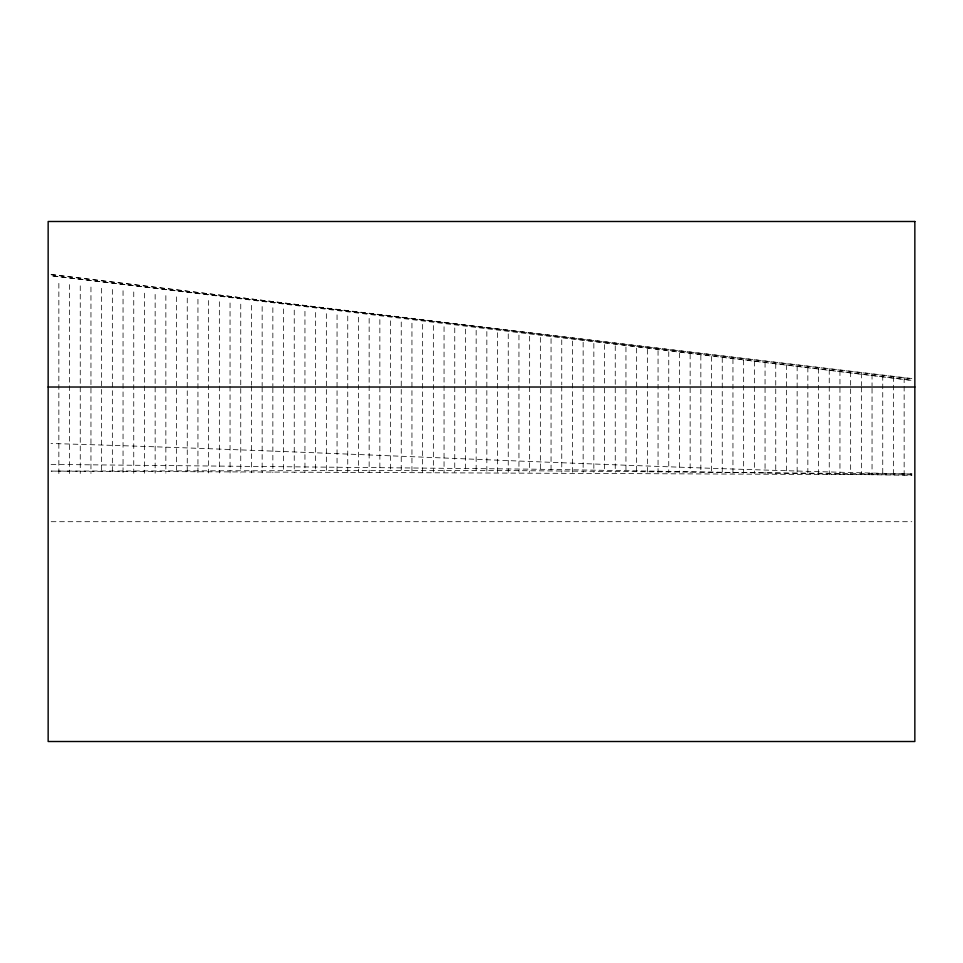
<?xml version="1.0" encoding="UTF-8"?>
<svg xmlns="http://www.w3.org/2000/svg" width="963" height="963" viewBox="0 0 963 963"><rect width="100%" height="100%" fill="white"/><g stroke="black" fill="none" stroke-linecap="round" stroke-linejoin="round"><path stroke-width="0.72" stroke-dasharray="4.82 3.61" d="M51.159 521.705L911.841 521.705M911.841 474.855L51.159 471.112L481.5 470.353L911.853 473.989M51.075 464.431L535.693 469.21L911.925 475.373M911.961 473.965C624.843 467.849 338.061 451.731 51.003 443.498M911.865 378.507L51.135 275.767L911.865 380.385L51.135 274.311M51.123 274.744L911.877 378.808M904.149 377.857L904.149 475.301M893.447 376.738L893.447 475.156M882.746 375.546L882.746 475.024M872.045 374.354L872.045 385.778M872.045 388.366L872.045 474.891M861.355 373.163L861.355 385.706M861.355 387.186L861.355 474.747M850.654 371.971L850.654 474.615M839.953 370.779L839.953 474.482M829.251 369.599L829.251 474.338M818.55 368.408L818.55 474.205M807.849 367.216L807.849 474.073M797.147 366.024L797.147 473.94M786.446 364.833L786.446 473.796M775.745 363.641L775.745 386.344M775.745 388.883L775.745 473.664M765.055 362.461L765.055 385.682M765.055 387.8L765.055 473.531M754.354 361.269L754.354 385.296M754.354 386.705L754.354 473.387M743.653 360.078L743.653 473.254M732.951 358.886L732.951 473.122M722.25 357.694L722.25 472.977M711.549 356.503L711.549 472.845M700.847 355.323L700.847 472.713M690.146 354.131L690.146 472.58M679.445 352.94L679.445 472.496M668.755 351.748L668.755 472.424M658.054 350.556L658.054 472.351M647.353 349.364L647.353 472.303M636.651 348.173L636.651 472.303M625.95 346.993L625.95 472.291M615.249 345.801L615.249 472.291M604.547 344.61L604.547 386.644M604.547 388.101L604.547 472.279M593.846 343.418L593.846 386.115M593.846 387.704L593.846 472.279M583.145 342.226L583.145 385.585M583.145 386.753L583.145 472.267M572.455 341.034L572.455 472.267M561.754 339.855L561.754 384.875M561.754 386.307L561.754 472.255M551.053 338.663L551.053 472.255M540.351 337.471L540.351 472.243M529.65 336.28L529.65 472.243M518.949 335.088L518.949 472.231M508.247 333.896L508.247 472.231M497.546 332.716L497.546 472.219M486.845 331.525L486.845 472.219M476.155 330.333L476.155 472.219M465.454 329.141L465.454 472.207M454.753 327.95L454.753 472.207M444.051 326.758L444.051 472.195M433.35 325.566L433.35 472.195M422.649 324.387L422.649 472.183M411.947 323.195L411.947 472.183M401.246 322.003L401.246 472.195M390.545 320.811L390.545 472.243M379.855 319.62L379.855 472.279M369.154 318.428L369.154 472.327M358.453 317.248L358.453 472.364M347.751 316.057L347.751 472.412M337.05 314.865L337.05 472.46M326.349 313.673L326.349 472.496M315.647 312.481L315.647 472.544M304.946 311.29L304.946 472.58M294.245 310.11L294.245 386.825M294.245 388.233L294.245 472.628M283.555 308.918L283.555 386.428M283.555 388.558L283.555 472.664M272.854 307.727L272.854 386.031M272.854 387.824L272.854 472.713M262.153 306.535L262.153 385.645M262.153 387.078L262.153 472.761M251.451 305.343L251.451 385.248M251.451 386.332L251.451 472.797M240.75 304.152L240.75 472.845M230.049 302.96L230.049 384.851M230.049 386.332L230.049 472.881M219.347 301.756L219.347 472.929M208.646 300.528L208.646 472.965M197.945 299.3L197.945 473.014M187.255 298.085L187.255 473.05M176.554 296.857L176.554 473.098M165.853 295.629L165.853 473.146M155.151 294.413L155.151 473.182M144.45 293.185L144.45 473.23M133.749 291.958L133.749 473.266M123.047 290.73L123.047 473.315M112.346 289.514L112.346 473.351M101.645 288.286L101.645 473.399M90.955 287.058L90.955 473.435M80.254 285.83L80.254 473.483M69.553 284.615L69.553 473.531M58.851 283.387L58.851 473.567"/><path stroke-width="1.44" d="M48.15 387.018L914.85 387.018M914.85 221.49L48.15 221.49L48.15 741.51L914.85 741.51L914.85 221.49"/></g></svg>
